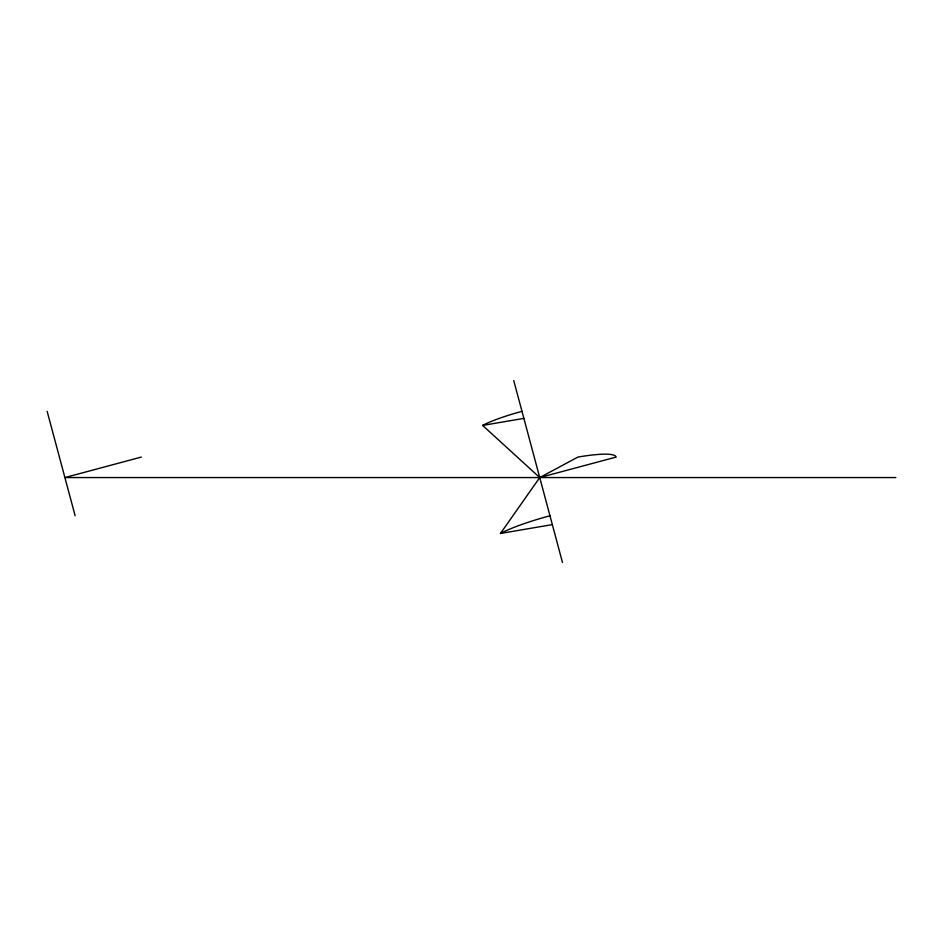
<?xml version="1.0" encoding="UTF-8"?>
<svg xmlns="http://www.w3.org/2000/svg" width="943" height="943" viewBox="0 0 943 943"><rect width="100%" height="100%" fill="white"/><g stroke="black" fill="none" stroke-linecap="round" stroke-linejoin="round"><path stroke-width="1.41" d="M552.339 524.614L500.474 533.455L539.726 477.559L577.941 457.072A79.141 11.693 -15 0 1 616.168 457.072L539.726 477.559L482.616 425.423A49.26 7.285 -15 0 1 521.986 411.348M141.332 457.072L64.89 477.559L895.85 477.559M482.616 425.423L523.872 418.386M513.746 380.583L562.464 562.417M47.15 411.348L75.134 515.774M500.474 533.455A61.932 9.159 -15 0 1 549.969 515.774"/></g></svg>
